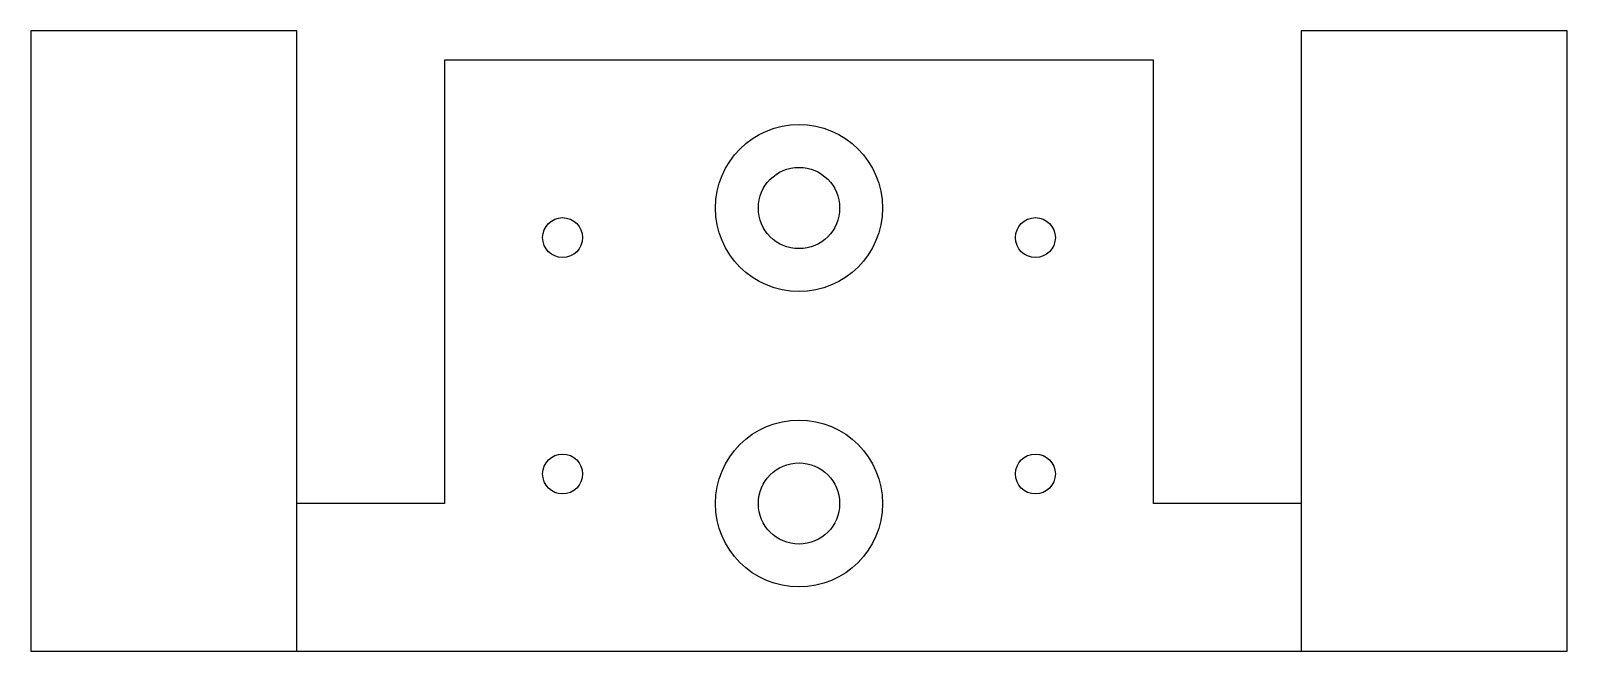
# Model space of a CAD drawing. Extents: x -52 to 52, y -20 to 22.
import ezdxf

# ---------------------------------------------------------------- set-up
doc = ezdxf.new("R2010")
doc.units = 0

msp = doc.modelspace()

# ---------------------------------------------------------------- linework, layer by layer
at = {"layer": 'FACE_MILL_RECESS_BOUNDARY'}
for p, q in [((-34, 22), (-52, 22)), ((-52, 22), (-52, -20)), ((-34, -20), (-34, 22)), ((52, 22), (34, 22)), ((34, 22), (34, -20)), ((52, -20), (52, 22)), ((-52, -20), (-34, -20)), ((34, -20), (52, -20))]:
    msp.add_line(p, q, dxfattribs=at)
at = {"layer": 'FINISHED_PROFILE_BEFORE_R2_FILLETS'}
for p, q in [((-34, 22), (-52, 22)), ((-52, 22), (-52, -20)), ((-34, -10), (-34, 22)), ((52, 22), (34, 22)), ((34, 22), (34, -10)), ((52, -20), (52, 22)), ((24, 20), (-24, 20)), ((-24, 20), (-24, -10)), ((24, -10), (24, 20)), ((-24, -10), (-34, -10)), ((34, -10), (24, -10)), ((-52, -20), (52, -20))]:
    msp.add_line(p, q, dxfattribs=at)
at = {"layer": 'M2_5_CLEARANCE'}
for centre in [(-16, 8), (16, 8), (-16, -8), (16, -8)]:
    msp.add_circle(centre, 1.35, dxfattribs=at)
at = {"layer": 'M5_CLEARANCE'}
for centre in [(0, 10), (0, -10)]:
    msp.add_circle(centre, 2.75, dxfattribs=at)
at = {"layer": 'M5_COUNTERSINK_NOMINAL'}
for centre in [(0, 10), (0, -10)]:
    msp.add_circle(centre, 5.65, dxfattribs=at)

doc.saveas('drawing.dxf')
